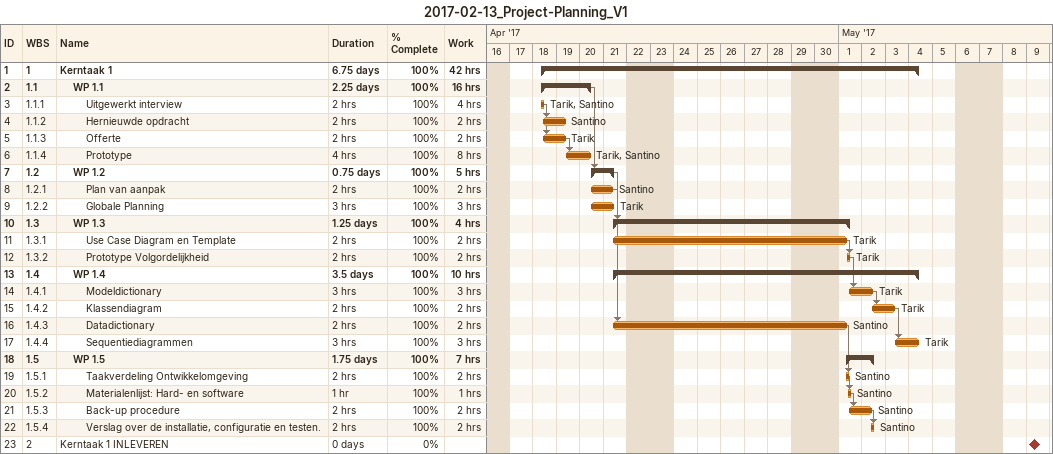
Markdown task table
2017-02-13_Project-Planning_V1

| ID | WBS | Task | Duration | Start | Finish | Predecessors | Resources | % complete | Work (h) |
|---|---|---|---|---|---|---|---|---|---|
| 1 | 1 | **Kerntaak 1** | 6.75d | 2017-04-18 | 2017-05-04 |  |  | 100 | 42 |
| 2 | 1.1 | **WP 1.1** | 2.25d | 2017-04-18 | 2017-04-20 |  |  | 100 | 16 |
| 3 | 1.1.1 | Uitgewerkt interview | 2h | 2017-04-18 | 2017-04-18 |  | Tarik, Santino | 100 | 4 |
| 4 | 1.1.2 | Hernieuwde opdracht | 2h | 2017-04-18 | 2017-04-19 | 3 | Santino | 100 | 2 |
| 5 | 1.1.3 | Offerte | 2h | 2017-04-18 | 2017-04-19 | 3 | Tarik | 100 | 2 |
| 6 | 1.1.4 | Prototype | 4h | 2017-04-19 | 2017-04-20 | 5 | Tarik, Santino | 100 | 8 |
| 7 | 1.2 | **WP 1.2** | 0.75d | 2017-04-20 | 2017-04-21 | 2 |  | 100 | 5 |
| 8 | 1.2.1 | Plan van aanpak | 2h | 2017-04-20 | 2017-04-21 |  | Santino | 100 | 2 |
| 9 | 1.2.2 | Globale Planning | 3h | 2017-04-20 | 2017-04-21 |  | Tarik | 100 | 3 |
| 10 | 1.3 | **WP 1.3** | 1.25d | 2017-04-21 | 2017-05-01 | 7 |  | 100 | 4 |
| 11 | 1.3.1 | Use Case Diagram en Template | 2h | 2017-04-21 | 2017-05-01 |  | Tarik | 100 | 2 |
| 12 | 1.3.2 | Prototype Volgordelijkheid | 2h | 2017-05-01 | 2017-05-01 | 11 | Tarik | 100 | 2 |
| 13 | 1.4 | **WP 1.4** | 3.5d | 2017-04-21 | 2017-05-04 |  |  | 100 | 10 |
| 14 | 1.4.1 | Modeldictionary | 3h | 2017-05-01 | 2017-05-02 | 12 | Tarik | 100 | 3 |
| 15 | 1.4.2 | Klassendiagram | 2h | 2017-05-02 | 2017-05-03 | 14 | Tarik | 100 | 2 |
| 16 | 1.4.3 | Datadictionary | 2h | 2017-04-21 | 2017-05-01 | 8 | Santino | 100 | 2 |
| 17 | 1.4.4 | Sequentiediagrammen | 3h | 2017-05-03 | 2017-05-04 | 15 | Tarik | 100 | 3 |
| 18 | 1.5 | **WP 1.5** | 1.75d | 2017-05-01 | 2017-05-02 |  |  | 100 | 7 |
| 19 | 1.5.1 | Taakverdeling Ontwikkelomgeving | 2h | 2017-05-01 | 2017-05-01 | 16 | Santino | 100 | 2 |
| 20 | 1.5.2 | Materialenlijst: Hard- en software | 1h | 2017-05-01 | 2017-05-01 | 19 | Santino | 100 | 1 |
| 21 | 1.5.3 | Back-up procedure | 2h | 2017-05-01 | 2017-05-02 | 20 | Santino | 100 | 2 |
| 22 | 1.5.4 | Verslag over de installatie, configuratie en testen. | 2h | 2017-05-02 | 2017-05-02 | 21 | Santino | 100 | 2 |
| 23 | 2 | Kerntaak 1 INLEVEREN | 0d | 2017-05-09 | 2017-05-09 |  |  | 0 |  |
